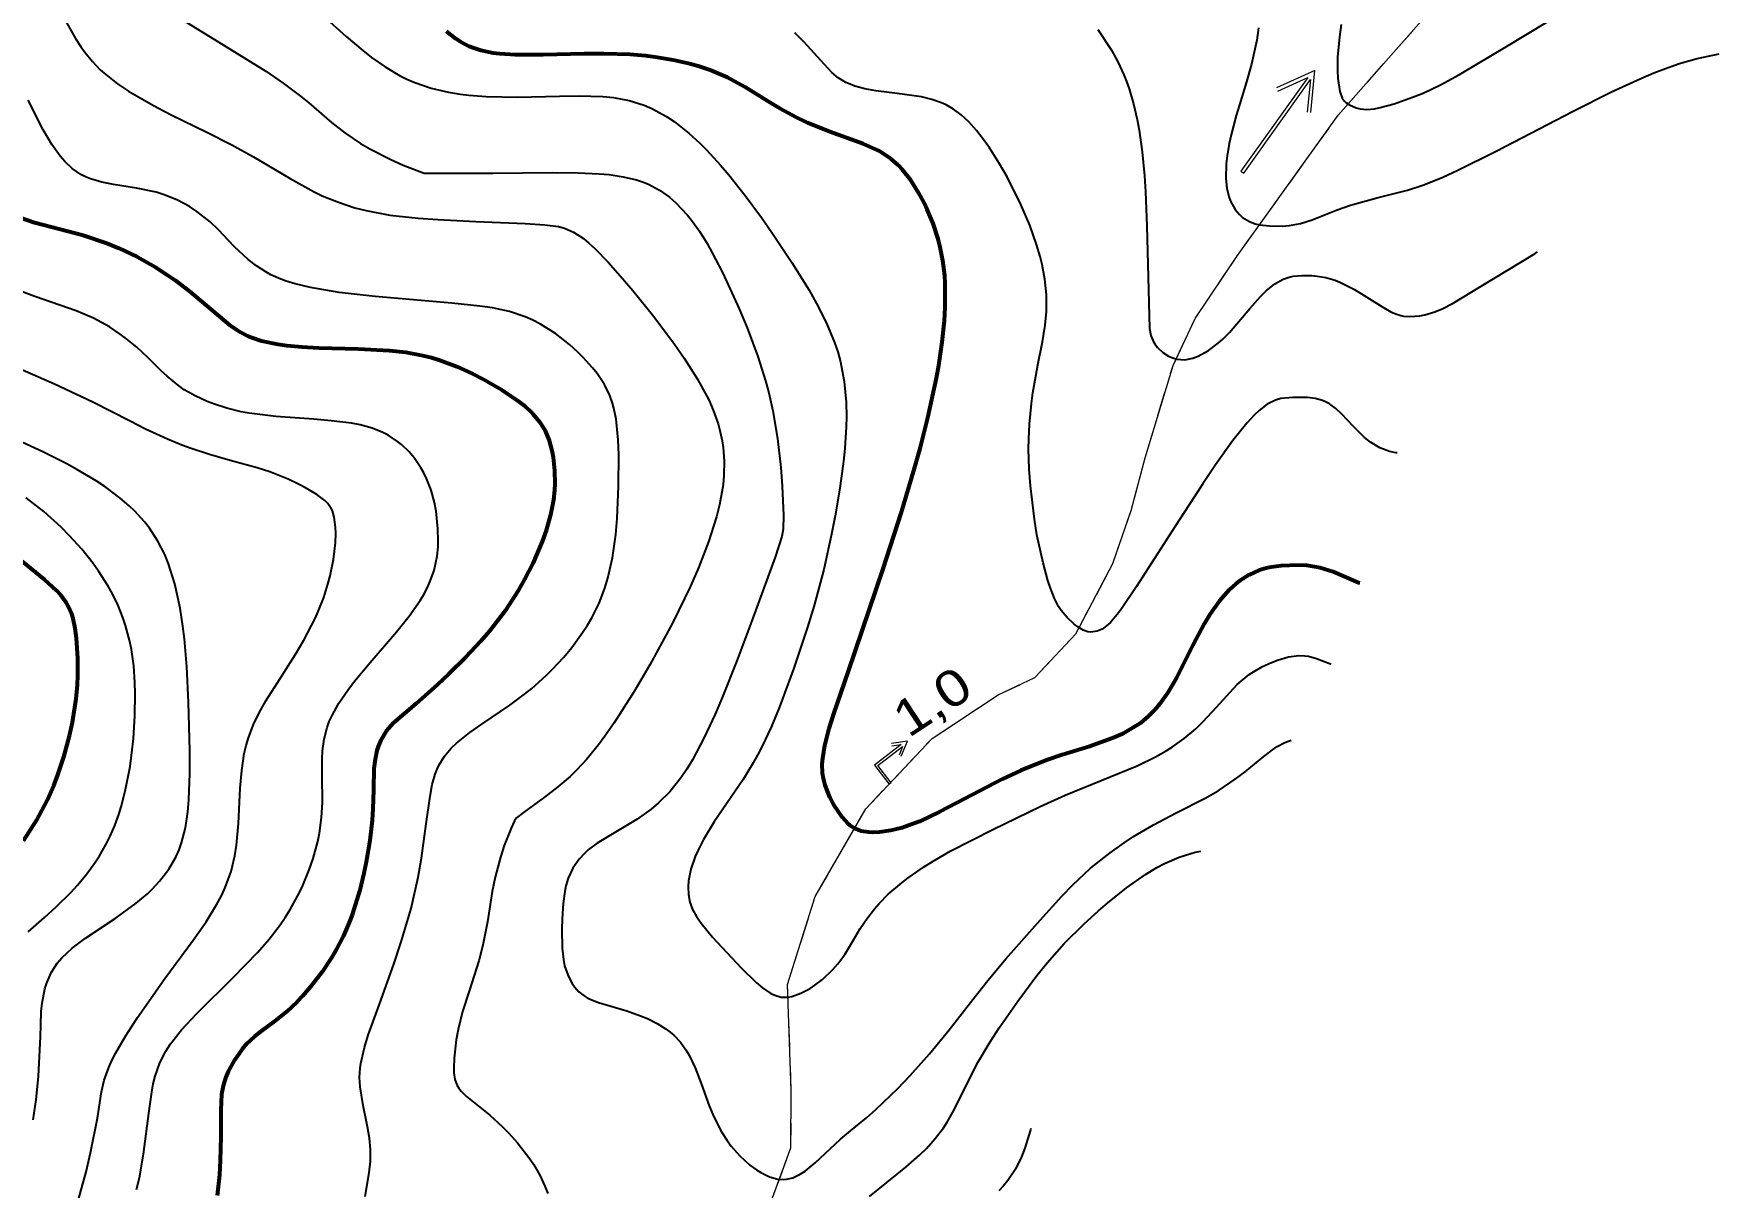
# Model space of a CAD drawing. Header units: metres. Extents: x 545098 to 555652, y 1854398 to 1862642.
# Drawn here: x 550135 to 550838, y 1855807 to 1856288 of the extents above; entities that cross this region are included whole.
import ezdxf
from ezdxf.enums import TextEntityAlignment as Align

# ---------------------------------------------------------------- set-up
doc = ezdxf.new("R2010")
doc.units = ezdxf.units.M
doc.header["$LTSCALE"] = 6.8
doc.linetypes.add('SHORT_DASHED', pattern=[2.7, 1.5, -1.2])
for name, color, linetype, lineweight in [('1', 7, 'Continuous', 25), ('2', 7, 'Continuous', 53), ('34', 7, 'Continuous', 13), ('35', 7, 'Continuous', 13), ('45', 7, 'SHORT_DASHED', 13)]:
    doc.layers.add(name, color=color, linetype=linetype, lineweight=lineweight)

msp = doc.modelspace()

# ---------------------------------------------------------------- linework, layer by layer
at = {"layer": '1'}
for points in [[(550147.93, 1856294.9), (550152.78, 1856286.29), (550155.12, 1856282.7), (550156.67, 1856280.53), (550159.8, 1856276.65), (550163.04, 1856273.26), (550165.31, 1856271.2), (550170.23, 1856267.38), (550174.86, 1856264.29), (550185.18, 1856258.32), (550192.55, 1856254.5), (550207.44, 1856247.19), (550217.87, 1856241.98), (550227, 1856236.98), (550242.21, 1856227.93), (550252.27, 1856222.32), (550255.59, 1856220.73), (550262.32, 1856217.97), (550269.22, 1856215.73), (550273.95, 1856214.51), (550283.82, 1856212.63), (550295.64, 1856211.29), (550303.71, 1856210.73), (550319.56, 1856210.03), (550340.25, 1856209.11), (550348.34, 1856208.57), (550354.06, 1856207.86), (550356.61, 1856207.21), (550360.39, 1856205.58), (550364.47, 1856202.85), (550366.74, 1856200.96), (550369.21, 1856198.68), (550374.72, 1856193.05), (550380.8, 1856186.24), (550385.06, 1856181.2), (550393.83, 1856170.31), (550402.46, 1856158.86), (550406.52, 1856153.04), (550412.08, 1856144.27), (550416.72, 1856135.56), (550418.61, 1856131.27), (550420.62, 1856125.61), (550421.4, 1856122.8), (550422.31, 1856118.59), (550422.74, 1856115.76), (550423.17, 1856110.05), (550423.05, 1856104.2), (550422.66, 1856100.19), (550421.18, 1856091.82), (550419.94, 1856086.87), (550416.65, 1856076.47), (550412.4, 1856065.52), (550409.1, 1856057.99), (550401.59, 1856042.56), (550392.1, 1856025.1), (550385.6, 1856014.06), (550377.27, 1856000.99), (550373.44, 1855995.45), (550370.78, 1855991.84), (550365.95, 1855985.85)], [(550196.21, 1856294.69), (550217.17, 1856281.87), (550232.01, 1856272.6), (550239.32, 1856267.61), (550246.47, 1856262.24), (550249.96, 1856259.39), (550259.48, 1856251.22), (550265.01, 1856246.9), (550271.58, 1856242.48), (550275.37, 1856240.25), (550284.19, 1856235.75), (550289.32, 1856233.51), (550298.04, 1856230.15), (550326.74, 1856230.15), (550351.41, 1856230.39), (550362.21, 1856230.29), (550371.05, 1856229.89), (550375.21, 1856229.51), (550381.09, 1856228.64), (550386.53, 1856227.33), (550389.09, 1856226.47), (550391.54, 1856225.47), (550396.13, 1856223.04), (550400.33, 1856220.07), (550402.96, 1856217.81), (550407.83, 1856212.66), (550409.54, 1856210.53), (550412.85, 1856205.9), (550416.06, 1856200.73), (550418.19, 1856196.94), (550422.54, 1856188.47), (550429.37, 1856173.6), (550432.69, 1856165.64), (550437.18, 1856153.69), (550440.42, 1856143.51), (550441.77, 1856138.53), (550443.48, 1856131.04), (550445.44, 1856119.5), (550446.76, 1856107.47), (550447.33, 1856099.78), (550447.87, 1856087.36), (550447.75, 1856081.73), (550447.22, 1856078.66), (550444.38, 1856070.04), (550434.74, 1856043.53), (550428.39, 1856026.78), (550422.41, 1856011.81), (550419.35, 1856004.62), (550414.69, 1855994.52), (550409.97, 1855985.56), (550407.59, 1855981.63), (550405.22, 1855978.11), (550400.48, 1855972.2), (550395.8, 1855967.55), (550392.75, 1855965.01), (550386.86, 1855960.86), (550370.24, 1855950.74), (550366.5, 1855947.94), (550364.86, 1855946.48), (550362.67, 1855944.18), (550360.01, 1855940.4), (550358.08, 1855936.13), (550357.15, 1855932.96), (550356.66, 1855930.67), (550355.96, 1855925.64), (550355.54, 1855919.31), (550355.45, 1855914.98), (550355.66, 1855907.02), (550356.14, 1855902.31), (550356.65, 1855899.7), (550357.08, 1855898.11), (550358.21, 1855895.14), (550359.76, 1855892.23), (550360.74, 1855890.83), (550362.53, 1855888.86), (550364.76, 1855887.1), (550366.07, 1855886.32), (550367.51, 1855885.62), (550370.77, 1855884.39), (550382.59, 1855880.93), (550388.31, 1855878.86), (550391.13, 1855877.65), (550395.19, 1855875.61), (550398.91, 1855873.3), (550400.6, 1855872.05), (550402.16, 1855870.73), (550404.9, 1855867.86), (550407.22, 1855864.68), (550408.6, 1855862.36), (550411.04, 1855857.19), (550413.55, 1855850.58), (550416.94, 1855841.23), (550418.82, 1855836.7), (550422.03, 1855830.48)], [(550255.91, 1856295.72), (550265.62, 1856287.03), (550272.49, 1856281.2), (550276.1, 1856278.39), (550281.77, 1856274.43), (550287.78, 1856270.9), (550290.92, 1856269.34), (550294.16, 1856267.94), (550300.95, 1856265.61), (550308.17, 1856263.86), (550313.23, 1856263.01), (550316.72, 1856262.58), (550323.99, 1856262.01), (550337.01, 1856261.83), (550354.49, 1856262.27), (550362.66, 1856262.4), (550372.51, 1856262.1), (550377.06, 1856261.63), (550383.56, 1856260.41), (550389.83, 1856258.43), (550392.92, 1856257.1), (550399.13, 1856253.7), (550402.26, 1856251.61), (550408.58, 1856246.65), (550412.87, 1856242.74), (550415.76, 1856239.87), (550421.66, 1856233.46), (550425.04, 1856229.47), (550431.89, 1856220.83), (550438.67, 1856211.61), (550443.07, 1856205.32), (550451.32, 1856192.93), (550458.54, 1856181.3), (550461.7, 1856175.74), (550465.81, 1856167.6), (550469.13, 1856159.58), (550470.47, 1856155.57), (550471.59, 1856151.52), (550473.19, 1856143.27), (550473.98, 1856134.62), (550474.1, 1856128.55), (550474, 1856124.32), (550473.42, 1856115.38), (550472.87, 1856110.04), (550471.37, 1856098.84), (550469.42, 1856087.29), (550467.93, 1856079.62), (550464.63, 1856064.87), (550460.66, 1856049.94), (550457.89, 1856040.81), (550452.14, 1856023.69), (550446.05, 1856007.15), (550442.74, 1855999.18), (550439.15, 1855991.51), (550437.23, 1855987.82), (550435.22, 1855984.24), (550431.02, 1855977.4), (550418.99, 1855959.64), (550414.53, 1855952.32), (550412.27, 1855947.93), (550411.05, 1855945.17), (550409.27, 1855939.98), (550408.3, 1855935.1), (550408.13, 1855932.77), (550408.26, 1855929.4)], [(550680.33, 1856292.07), (550679.61, 1856287.02), (550678.87, 1856278.52), (550678.83, 1856272.89), (550679.01, 1856269.52), (550679.82, 1856264.1), (550680.79, 1856261.45), (550681.62, 1856260.24), (550682.26, 1856259.6), (550683.77, 1856258.59), (550686.63, 1856257.39), (550688.3, 1856256.98), (550691.08, 1856256.71), (550694.2, 1856256.96), (550696.58, 1856257.43), (550702.41, 1856259.08), (550710.04, 1856261.73), (550714.47, 1856263.52), (550721.72, 1856266.88), (550729.64, 1856271.18), (550749.24, 1856282.96), (550766.06, 1856293.01)], [(550581.9, 1856040.79), (550580.68, 1856039.97), (550578.64, 1856039.11), (550576.03, 1856038.7), (550574.78, 1856038.84), (550572.81, 1856039.57), (550570.62, 1856040.93), (550569.11, 1856042.12), (550566.17, 1856044.83), (550563.62, 1856047.77), (550562.46, 1856049.52), (550560.8, 1856052.79), (550559.17, 1856057.06), (550558.1, 1856060.36), (550556.1, 1856067.63), (550553.53, 1856079.37), (550552.45, 1856085.8), (550550.8, 1856099.78), (550550.29, 1856106.67), (550550.04, 1856115.19), (550550.09, 1856119.28), (550550.41, 1856125.45), (550551.27, 1856134.04), (550551.88, 1856138.51), (550553.04, 1856145.46), (550553.95, 1856150.23), (550555.82, 1856159.81), (550556.93, 1856166.71), (550557.48, 1856172.47), (550557.58, 1856175.26), (550557.51, 1856179.44), (550556.84, 1856185.91), (550555.68, 1856192.07), (550554.88, 1856195.32), (550553.4, 1856200.4), (550550.52, 1856208.48), (550546.86, 1856217.05), (550541.09, 1856228.54), (550537.96, 1856234.01), (550533.7, 1856240.73), (550531.55, 1856243.79), (550528.31, 1856247.95), (550525.09, 1856251.53), (550523.49, 1856253.08), (550521.91, 1856254.47), (550518.79, 1856256.78), (550515.73, 1856258.56), (550513.72, 1856259.49), (550509.78, 1856260.89), (550505.4, 1856261.92), (550495.2, 1856263.27), (550486.4, 1856264.4), (550481.85, 1856265.26), (550477.58, 1856266.43), (550475.62, 1856267.16), (550473.84, 1856267.98), (550470.69, 1856269.91), (550468.01, 1856272.13), (550463.39, 1856277.04), (550456.52, 1856284.68), (550452.62, 1856288.68)], [(550578.94, 1856290.04), (550584.55, 1856281.44), (550587.26, 1856276.51), (550589.76, 1856271.13), (550590.9, 1856268.27), (550591.95, 1856265.28), (550593.78, 1856259.01), (550595.27, 1856252.45), (550596.1, 1856247.99), (550597.39, 1856239.02), (550598.33, 1856229.06), (550598.74, 1856222.35), (550599.28, 1856208.13), (550600.11, 1856176), (550600.5, 1856165.4), (550601.07, 1856162.43), (550602.02, 1856160.08), (550602.66, 1856158.97), (550603.82, 1856157.39), (550606.03, 1856155.31), (550608.44, 1856153.81), (550609.77, 1856153.23), (550611.88, 1856152.6), (550615.19, 1856152.33), (550618.52, 1856152.97), (550620.72, 1856153.82), (550625.01, 1856156.24), (550629.08, 1856159.24), (550631.02, 1856160.93), (550633.82, 1856163.69), (550642.22, 1856173.65), (550646.71, 1856178.69), (550649.1, 1856181.05)], [(550645.9, 1856290.67), (550645.17, 1856285.62), (550643.01, 1856275.61), (550640.93, 1856268.15), (550637.98, 1856258.6), (550636.62, 1856254.16), (550634.44, 1856246.11), (550633.63, 1856242.45), (550632.77, 1856237.28), (550632.42, 1856234.01), (550632.29, 1856227.95), (550632.68, 1856223.93), (550633.49, 1856220.44), (550634.23, 1856218.4), (550636.17, 1856214.94), (550637.96, 1856212.84), (550639.28, 1856211.68), (550642.18, 1856209.9), (550644.57, 1856209.03), (550646.33, 1856208.64), (550650.51, 1856208.17), (550655.78, 1856208.08), (550658.75, 1856208.29), (550663.45, 1856209.14), (550668.33, 1856210.71), (550678.7, 1856214.88), (550684.26, 1856216.8), (550695.83, 1856219.99), (550707.96, 1856223.05)], [(550707.96, 1856223.05), (550714.84, 1856225.29), (550722.78, 1856228.5), (550729.03, 1856231.36), (550744.94, 1856239.29), (550777.09, 1856256.01), (550793.05, 1856264.02), (550805.21, 1856269.65), (550810.63, 1856271.94), (550818.18, 1856274.79), (550821.78, 1856275.98), (550828.79, 1856277.98), (550837.98, 1856279.92)], [(550275.64, 1855818.15), (550275.72, 1855820.58), (550275.67, 1855823.02), (550275.23, 1855827.85), (550274.47, 1855832.58), (550272.65, 1855841.42), (550271.37, 1855849.24), (550271.17, 1855853.03), (550271.36, 1855856.92), (550271.63, 1855858.95), (550273.17, 1855865.61), (550274.79, 1855870.77), (550279.41, 1855883.63), (550285.45, 1855900.41), (550288.54, 1855909.64), (550292.64, 1855923.53), (550295.61, 1855936.57), (550297.02, 1855944.59), (550298.98, 1855958.82), (550300.52, 1855970.38), (550301.45, 1855975.26), (550302.69, 1855979.61), (550303.45, 1855981.61), (550304.35, 1855983.5), (550306.54, 1855987.03), (550309.35, 1855990.33), (550311.6, 1855992.49), (550317.1, 1855996.86), (550322.14, 1856000.36), (550333.8, 1856008.28), (550339.94, 1856012.85), (550342.99, 1856015.32), (550348.91, 1856020.64), (550351.44, 1856023.15), (550356.25, 1856028.36), (550359.6, 1856032.39), (550364.12, 1856038.55), (550366.12, 1856041.65), (550367.92, 1856044.73), (550370.99, 1856050.89), (550373.41, 1856057.07), (550374.7, 1856061.23), (550376.64, 1856069.69), (550378, 1856079.52), (550378.55, 1856086.19), (550379.09, 1856099.62), (550379.21, 1856112.75), (550379, 1856118.97), (550378.13, 1856127.55), (550377.21, 1856132.13), (550376.6, 1856134.29), (550375.48, 1856137.44), (550373.22, 1856142.03), (550370.17, 1856146.62), (550368.3, 1856148.98), (550364.39, 1856153.29), (550362.18, 1856155.47), (550358.61, 1856158.69), (550352.78, 1856163.23), (550346.58, 1856167.19), (550343.4, 1856168.85), (550340.2, 1856170.27), (550333.6, 1856172.45), (550326.5, 1856173.96), (550321.35, 1856174.71), (550309.66, 1856175.91), (550277.7, 1856178.71), (550262.64, 1856180.4), (550250.67, 1856182.39), (550244.27, 1856183.94), (550240.56, 1856185.11), (550238.3, 1856185.94), (550234.18, 1856187.79), (550232.06, 1856188.94), (550228.16, 1856191.42), (550224.72, 1856194.07), (550219.01, 1856199.39), (550216.66, 1856201.89), (550212.37, 1856206.53), (550208.92, 1856209.86), (550203.34, 1856214.19), (550200.2, 1856216.21), (550195.24, 1856218.89), (550190.06, 1856221.01), (550186.39, 1856222.15), (550178.15, 1856223.92), (550168.55, 1856225.44), (550163.67, 1856226.42), (550159.05, 1856227.77), (550156.91, 1856228.63), (550154.92, 1856229.62), (550151.35, 1856232.03), (550148.23, 1856234.95), (550146.34, 1856237.14), (550142.88, 1856242.04), (550139.29, 1856248.18), (550133.03, 1856260.54)], [(550649.1, 1856181.05), (550652.7, 1856184.01), (550656.24, 1856185.98), (550658.65, 1856186.78), (550660.33, 1856187.13), (550663.99, 1856187.49), (550668.14, 1856187.45), (550670.4, 1856187.23), (550674, 1856186.58), (550677.83, 1856185.45), (550679.81, 1856184.68), (550685.96, 1856181.58), (550697.26, 1856174.55), (550701.09, 1856172.36), (550702.78, 1856171.57), (550705.19, 1856170.76), (550706.39, 1856170.51), (550708.91, 1856170.31), (550713.17, 1856170.68), (550715.2, 1856171.09), (550719.37, 1856172.31), (550722.48, 1856173.56), (550727.05, 1856175.91), (550737.97, 1856182.64), (550761.2, 1856196.68), (550762.17, 1856197.28)], [(550297.96, 1856105.12), (550296.72, 1856107.33), (550293.89, 1856111.45), (550291.76, 1856113.95), (550288.64, 1856116.95), (550286.98, 1856118.29), (550283.01, 1856120.92), (550280.91, 1856122.02), (550276.42, 1856123.81), (550271.43, 1856125.16), (550267.75, 1856125.86), (550259.34, 1856126.91), (550252.04, 1856127.51), (550236.28, 1856128.69), (550225.11, 1856130.05), (550221.78, 1856130.66), (550215.8, 1856132.12), (550210.65, 1856133.78), (550207.65, 1856134.95), (550202.57, 1856137.31), (550198.1, 1856139.83), (550195.6, 1856141.53), (550190.96, 1856145.42), (550188.5, 1856147.77), (550182.99, 1856153.18), (550178.24, 1856157.55), (550173.5, 1856161.44), (550170.94, 1856163.34), (550166.88, 1856166.06), (550160.25, 1856169.71), (550152.97, 1856172.76), (550135.84, 1856178.63), (550122.47, 1856183.65)], [(550153.97, 1855802.25), (550157.13, 1855813.79), (550159.02, 1855821.71), (550161.9, 1855836.15), (550163.59, 1855847.09), (550164.73, 1855852.04), (550166.57, 1855857.3), (550167.88, 1855860.22), (550169.5, 1855863.38), (550173.57, 1855870.37), (550178.52, 1855878.04), (550190.02, 1855894.31), (550201.83, 1855910.32), (550207.14, 1855917.97), (550211.68, 1855925.31), (550213.57, 1855928.85), (550215.18, 1855932.29), (550217.59, 1855938.97), (550219.16, 1855945.52), (550219.84, 1855949.92), (550220.64, 1855959.02), (550221.41, 1855973.67), (550222.04, 1855981.05), (550223.1, 1855988.14), (550223.85, 1855991.49), (550224.78, 1855994.7), (550227.1, 1856000.72), (550229.96, 1856006.39), (550232.11, 1856010.08), (550236.81, 1856017.52), (550244.28, 1856029.32), (550247.86, 1856035.39), (550252.59, 1856044.43), (550253.92, 1856047.39), (550256.19, 1856053.15), (550257.97, 1856058.71), (550258.91, 1856062.27), (550260.28, 1856069.03), (550261.08, 1856075.93), (550261.21, 1856080.03), (550261.13, 1856082.5), (550260.58, 1856086.74), (550259.81, 1856089.28), (550259.28, 1856090.38), (550257.88, 1856092.36), (550256.65, 1856093.6), (550253.3, 1856096.1), (550248.66, 1856098.87), (550245.91, 1856100.33), (550241.35, 1856102.5), (550233.78, 1856105.53), (550228.42, 1856107.27), (550217.23, 1856110.38), (550208.62, 1856112.81), (550200.92, 1856115.34), (550197.03, 1856116.77), (550191.12, 1856119.17), (550181.96, 1856123.38), (550175.52, 1856126.67), (550159.95, 1856134.65), (550143.97, 1856142.15), (550130.61, 1856147.94)], [(550703.72, 1856113.47), (550703.14, 1856113.53), (550700.49, 1856114.1), (550696.5, 1856115.56), (550692.62, 1856117.91), (550690.12, 1856119.9), (550685.3, 1856124.6), (550680.62, 1856129.66), (550678.17, 1856131.97), (550675.52, 1856133.9), (550674.11, 1856134.68), (550672.61, 1856135.31), (550669.47, 1856136.17), (550666.25, 1856136.6), (550660.15, 1856136.65), (550655.16, 1856136.13), (550652.92, 1856135.5), (550649.5, 1856133.79), (550646.13, 1856131.21), (550644.23, 1856129.42), (550641.04, 1856125.95), (550635.23, 1856118.66), (550628.03, 1856108.57), (550622.65, 1856100.63), (550611.24, 1856083.13), (550595.06, 1856057.75), (550588.71, 1856048.44), (550586.99, 1856046.17), (550584.13, 1856042.83), (550581.9, 1856040.79)], [(550135.1, 1855835.39), (550136.36, 1855843.83), (550137.32, 1855853.63), (550138.16, 1855870.05), (550138.25, 1855874.85), (550138.47, 1855880.64), (550138.82, 1855884.08), (550139.95, 1855890.03), (550140.73, 1855892.6), (550142.69, 1855897.07), (550145.14, 1855900.82), (550147.03, 1855903.02), (550151.34, 1855906.99), (550156.92, 1855911.19), (550169.2, 1855919.39), (550178.09, 1855925.71), (550182.75, 1855929.67), (550184.88, 1855931.72), (550187.81, 1855934.9), (550191.61, 1855939.91), (550194.67, 1855945.25), (550195.92, 1855948.06), (550196.97, 1855950.96), (550198.56, 1855957.13), (550199.56, 1855963.91), (550199.97, 1855968.84), (550200.35, 1855979.88), (550200.38, 1855989.29), (550199.9, 1856009.53), (550199.12, 1856024.26), (550198.13, 1856035.93), (550197.51, 1856041.26), (550196.38, 1856048.7), (550194.16, 1856058.88), (550191.54, 1856067.18), (550189.93, 1856071.1), (550187.06, 1856076.74), (550183.55, 1856082.11), (550181.53, 1856084.71), (550177.45, 1856089.2), (550175.16, 1856091.39), (550171.39, 1856094.64), (550164.93, 1856099.44), (550161.31, 1856101.83), (550153.26, 1856106.61), (550148.8, 1856109.02), (550139.11, 1856113.87), (550128.55, 1856118.77)], [(550178.19, 1855806.35), (550179.35, 1855811.32), (550181.12, 1855821.09), (550183.41, 1855839.14), (550184.49, 1855846.95), (550185.15, 1855850.44), (550185.92, 1855853.63), (550187.85, 1855859.25), (550190.32, 1855864.13), (550192.27, 1855867.13), (550196.95, 1855873), (550203.44, 1855879.98), (550218.54, 1855894.95), (550228.69, 1855905.29), (550233.49, 1855910.79), (550238.02, 1855916.69), (550240.16, 1855919.83), (550242.2, 1855923.11), (550245.94, 1855930.01), (550247.45, 1855933.18), (550250.12, 1855939.61), (550251.79, 1855944.43), (550253.72, 1855951.51), (550254.4, 1855954.93), (550255.26, 1855961.49), (550255.63, 1855967.69), (550255.58, 1855979.06), (550255.58, 1855985.96), (550255.75, 1855989.27), (550256.39, 1855994.15), (550257.63, 1855999.03), (550258.54, 1856001.5), (550259.67, 1856004.01), (550262.56, 1856009.16), (550266.22, 1856014.54), (550269.05, 1856018.27), (550275.54, 1856026.13), (550286.55, 1856038.88), (550291.83, 1856045.45), (550296.4, 1856051.98), (550298.3, 1856055.19), (550299.89, 1856058.35), (550300.78, 1856060.42), (550302.18, 1856064.5), (550303.46, 1856070.45), (550303.86, 1856074.33), (550303.96, 1856076.88), (550303.84, 1856081.9), (550303.03, 1856089.25), (550302.34, 1856092.81), (550300.94, 1856097.96), (550299.08, 1856102.82), (550297.96, 1856105.12)], [(550133.06, 1855913.83), (550139.8, 1855919.83), (550144.69, 1855924.21), (550150.75, 1855930.16), (550153.56, 1855933.22), (550157.5, 1855937.97), (550161.09, 1855942.94), (550162.75, 1855945.52), (550165.8, 1855950.9), (550167.18, 1855953.71), (550169.08, 1855958.1), (550170.75, 1855962.7), (550171.75, 1855965.87), (550173.48, 1855972.43), (550175.46, 1855982.69), (550176.39, 1855989.71), (550176.86, 1855994.43), (550177.46, 1856003.87), (550177.63, 1856013.22), (550177.51, 1856017.84), (550177, 1856024.72), (550176.05, 1856031.52), (550175.38, 1856034.89), (550173.62, 1856041.58), (550172.5, 1856044.89), (550170.51, 1856049.83), (550168.11, 1856054.71), (550166.31, 1856057.93), (550162.27, 1856064.25), (550160.05, 1856067.33), (550155.31, 1856073.29), (550150.24, 1856078.95), (550146.72, 1856082.52), (550139.51, 1856089.09), (550132.2, 1856094.82)], [(550408.26, 1855929.4), (550408.87, 1855926.19), (550409.36, 1855924.65), (550409.98, 1855923.14), (550411.55, 1855920.22), (550413.52, 1855917.37), (550418.31, 1855911.63), (550430.28, 1855898.77), (550436.42, 1855892.73), (550439.07, 1855890.51), (550442.57, 1855888.18), (550444.32, 1855887.35), (550446.95, 1855886.63), (550449.59, 1855886.59), (550451.37, 1855886.91), (550455.05, 1855888.22), (550458.94, 1855890.25), (550460.97, 1855891.57), (550464.12, 1855894), (550468.44, 1855898.12), (550470.53, 1855900.49), (550473.41, 1855904.35), (550475.94, 1855908.53), (550479.89, 1855915.2), (550482.62, 1855919.26), (550485.79, 1855923.41), (550487.8, 1855925.7), (550491.55, 1855929.46), (550496.39, 1855933.62), (550499.29, 1855935.87), (550506.23, 1855940.72), (550510.32, 1855943.34), (550517.33, 1855947.52), (550535.17, 1855956.53), (550554.85, 1855966.12), (550565.27, 1855970.77), (550595.27, 1855982.99), (550603, 1855986.74), (550607.42, 1855989.23), (550610.09, 1855990.91), (550614.91, 1855994.37), (550619.74, 1855998.48), (550622.71, 1856001.35), (550628.35, 1856007.43), (550634.01, 1856013.79), (550637.03, 1856016.87), (550640.27, 1856019.72), (550641.99, 1856021.04), (550643.79, 1856022.25), (550647.55, 1856024.4), (550651.37, 1856026.15), (550653.85, 1856027.09), (550658.41, 1856028.42), (550662.65, 1856029.02), (550665.14, 1856028.94), (550666.75, 1856028.7), (550670.07, 1856027.79), (550675.88, 1856025.5), (550676.02, 1856025.43)], [(550422.03, 1855830.48), (550424.4, 1855826.76), (550426.08, 1855824.47), (550429.63, 1855820.39), (550433.83, 1855816.59), (550436.65, 1855814.56), (550438.49, 1855813.43), (550442, 1855811.72), (550445.53, 1855810.71), (550447.69, 1855810.54), (550449.08, 1855810.64), (550451.78, 1855811.3), (550454.8, 1855812.73), (550456.84, 1855814.04), (550461.03, 1855817.45), (550471.63, 1855827.42), (550475.84, 1855830.9), (550482.47, 1855836.32), (550486.39, 1855839.74), (550495.59, 1855848.57), (550500.71, 1855853.92), (550508.74, 1855862.97), (550516.93, 1855873.02), (550527.76, 1855886.87), (550533.02, 1855893.49), (550540.62, 1855902.62), (550554.82, 1855918.73), (550563.84, 1855928.66), (550568.46, 1855933.43), (550575.84, 1855940.32), (550584, 1855946.82), (550589.83, 1855950.91), (550593.84, 1855953.52), (550602.11, 1855958.4), (550611.59, 1855963.38), (550623.67, 1855969.57), (550629.11, 1855972.66), (550636.22, 1855977.43), (550640.33, 1855980.59), (550647.45, 1855986.42), (550651.68, 1855989.66), (550653.74, 1855991.04), (550656.89, 1855992.77), (550659.45, 1855993.77)], [(550365.95, 1855985.85), (550361.63, 1855981.19), (550358.94, 1855978.63), (550353.83, 1855974.31), (550348.26, 1855970.01), (550339.46, 1855963.63), (550336.64, 1855961.33), (550335.76, 1855960.08), (550334.34, 1855957.09), (550331.47, 1855949.81), (550329.84, 1855944.97), (550327.62, 1855936.68), (550326.47, 1855930.7), (550324.47, 1855918.04), (550322.55, 1855908.24), (550320.82, 1855901.7), (550316.8, 1855889.1), (550314.1, 1855880.54), (550312.25, 1855873.1), (550311.46, 1855868.73), (550310.59, 1855861.21), (550310.38, 1855856.94), (550310.45, 1855855), (550310.9, 1855852.28), (550311.86, 1855849.78), (550312.58, 1855848.6), (550313.48, 1855847.46), (550315.76, 1855845.21), (550325.49, 1855837.38), (550330.61, 1855832.69), (550333.2, 1855830.07), (550336.99, 1855825.87), (550342.12, 1855819.21), (550343.62, 1855816.94), (550346.24, 1855812.37), (550348.39, 1855807.77), (550349.58, 1855804.69)], [(550483.71, 1855803.42), (550498.85, 1855815.66), (550504.73, 1855820.85), (550507.42, 1855823.52), (550511.16, 1855827.7), (550514.54, 1855832.17), (550516.1, 1855834.54), (550519, 1855839.59), (550524.45, 1855850.61), (550528.86, 1855859.29), (550534, 1855868), (550537.75, 1855873.74), (550545.58, 1855884.92), (550553.51, 1855895.6), (550557.76, 1855900.87), (550564.92, 1855908.9), (550573.25, 1855917.13), (550579.17, 1855922.51), (550583.15, 1855925.92), (550590.85, 1855932.1), (550598.72, 1855937.69), (550603.57, 1855940.63), (550606.68, 1855942.29), (550612.76, 1855944.93), (550619.54, 1855946.99), (550621.84, 1855947.47)], [(550551.04, 1855831.84), (550550.89, 1855831.27), (550548.47, 1855823.59), (550547.04, 1855819.97), (550544.53, 1855814.85), (550541.45, 1855810.15), (550539.65, 1855807.97), (550537.66, 1855805.91)], [(550273.52, 1855803.47), (550275.15, 1855813.28), (550275.64, 1855818.15)]]:
    msp.add_lwpolyline(points, dxfattribs=at)
at = {"layer": '2'}
for points in [[(550575.46, 1855991.13), (550563.99, 1855987.58), (550557.51, 1855985.4), (550546.81, 1855981.13), (550539.06, 1855977.47), (550523.37, 1855969.29), (550512.88, 1855963.79), (550504.53, 1855959.87), (550500.01, 1855958.1), (550497.35, 1855957.22), (550492.63, 1855956.03), (550487.92, 1855955.37), (550485.1, 1855955.28), (550483.37, 1855955.37), (550480.31, 1855955.86), (550477.46, 1855956.93), (550475.78, 1855958.04), (550474.69, 1855958.99), (550472.48, 1855961.5), (550468.89, 1855966.83), (550467.21, 1855970), (550465.22, 1855975.03), (550464.42, 1855978.44), (550464.19, 1855980.17), (550464.06, 1855983.74), (550464.21, 1855986.23), (550465.06, 1855991.57), (550466.92, 1855998.65), (550468.86, 1856004.73), (550474.96, 1856022.55), (550489.41, 1856065.11), (550496.88, 1856088.31), (550502.51, 1856107.15), (550504.92, 1856115.84), (550508.05, 1856128.05), (550511.66, 1856144.71), (550512.58, 1856149.87), (550514.03, 1856159.61), (550514.96, 1856168.58), (550515.29, 1856174.12), (550515.31, 1856184.13), (550515.1, 1856187.51), (550514.36, 1856193.71), (550513.25, 1856199.29), (550512.35, 1856202.73), (550510.22, 1856209.1), (550507.79, 1856215.01), (550506.47, 1856217.81), (550504.36, 1856221.78), (550500.9, 1856227.22), (550497.5, 1856231.5), (550495.64, 1856233.44), (550492.6, 1856236.1), (550489.2, 1856238.45), (550487.34, 1856239.52), (550481.13, 1856242.33), (550467.2, 1856247.28), (550457.89, 1856251.08), (550453.27, 1856253.28), (550446.28, 1856257.08), (550441.54, 1856259.95), (550431.9, 1856265.92), (550424.59, 1856269.94), (550417.24, 1856273.08), (550412.25, 1856274.72), (550408.86, 1856275.65), (550401.83, 1856277.21), (550394.35, 1856278.46), (550390.35, 1856278.97), (550383.91, 1856279.54), (550373, 1856279.93), (550364.78, 1856279.86), (550347.64, 1856279.42), (550336.02, 1856279.4), (550329.6, 1856279.81), (550326.78, 1856280.17), (550321.75, 1856281.23), (550318.75, 1856282.21), (550316.86, 1856282.99), (550313.23, 1856284.89), (550311.24, 1856286.17), (550307.37, 1856289.11)], [(550129.69, 1856211.62), (550135.64, 1856209.53), (550155.87, 1856204.22), (550165.74, 1856200.89), (550170.79, 1856198.82), (550178.43, 1856195.17), (550186.05, 1856190.88), (550191.01, 1856187.72), (550194.22, 1856185.52), (550200.32, 1856180.96), (550217.09, 1856166.78), (550221.54, 1856163.79), (550224.39, 1856162.34), (550226.29, 1856161.55), (550230.28, 1856160.27), (550237.05, 1856158.82), (550240.86, 1856158.27), (550247.12, 1856157.68), (550254.11, 1856157.34), (550270.59, 1856156.91), (550283.57, 1856156.23), (550290.48, 1856155.42), (550297.53, 1856154.1), (550301.08, 1856153.2), (550304.62, 1856152.12), (550311.63, 1856149.51), (550318.38, 1856146.45), (550322.65, 1856144.26), (550330.44, 1856139.76), (550336.96, 1856135.38), (550339.73, 1856133.2), (550343.3, 1856129.87), (550346.21, 1856126.38), (550347.41, 1856124.55), (550348.46, 1856122.64), (550350.12, 1856118.65), (550351.28, 1856114.5), (550351.82, 1856111.69), (550352.42, 1856106.09), (550352.53, 1856100.65), (550352.41, 1856097.96), (550351.99, 1856093.91), (550350.81, 1856087.67), (550348.94, 1856081.08), (550347.34, 1856076.56), (550343.43, 1856067.42), (550339.97, 1856060.68), (550337.43, 1856056.26), (550331.78, 1856047.62), (550325.3, 1856039.16), (550321.63, 1856034.88), (550315.44, 1856028.27), (550308.42, 1856021.38), (550303.58, 1856016.88), (550294.62, 1856008.93), (550285.21, 1856000.82), (550282.18, 1855997.42), (550279.99, 1855993.74), (550278.94, 1855991.14), (550278.4, 1855989.38), (550277.62, 1855985.85), (550277.15, 1855981.93), (550276.9, 1855973.02), (550276.74, 1855965.15), (550276.44, 1855960.37), (550275.48, 1855951.91), (550273.96, 1855943.06), (550272.97, 1855938.34), (550271.21, 1855931.19), (550268.03, 1855920.9), (550266.84, 1855917.75), (550264.29, 1855911.9), (550261.54, 1855906.58), (550259.6, 1855903.29), (550255.51, 1855897.17), (550250.66, 1855890.87), (550247.34, 1855887.05), (550245.11, 1855884.69)], [(550131.06, 1855951.79), (550136.47, 1855960.17), (550141.08, 1855968.92), (550143.69, 1855974.87), (550145.24, 1855978.85), (550147.9, 1855986.79), (550150.24, 1855995.52), (550151.43, 1856001.06), (550153.03, 1856010.91), (550153.61, 1856016.96), (550153.77, 1856020.61), (550153.67, 1856027.94), (550153.12, 1856036.23), (550152.56, 1856040.44), (550151.71, 1856044.42), (550151.16, 1856046.27), (550149.74, 1856049.61), (550148.85, 1856051.16), (550146.63, 1856054.16), (550144.77, 1856056.18), (550139.99, 1856060.58), (550130.15, 1856068.52)], [(550688.2, 1856059.13), (550687.6, 1856059.38), (550677.07, 1856063.91), (550671.65, 1856065.59), (550666.1, 1856066.5), (550662.41, 1856066.72), (550655.39, 1856066.46), (550651.15, 1856065.87), (550649.14, 1856065.45), (550646.23, 1856064.59), (550641.99, 1856062.72), (550638.26, 1856060.36), (550636.4, 1856058.92), (550633.64, 1856056.42), (550629.6, 1856051.85), (550625.72, 1856046.33), (550623.23, 1856042.22), (550618.47, 1856033.35), (550611.69, 1856019.77), (550608.12, 1856013.57), (550604.68, 1856008.71), (550602.82, 1856006.53), (550599.86, 1856003.53), (550596.64, 1856000.87), (550594.92, 1855999.66), (550589.28, 1855996.43), (550585.08, 1855994.55), (550575.46, 1855991.13)], [(550245.11, 1855884.69), (550240.68, 1855880.49), (550235.85, 1855876.59), (550229.97, 1855872.27), (550227.39, 1855870.23), (550224.07, 1855867.07), (550222.19, 1855864.89), (550219, 1855860.34), (550216.42, 1855855.58), (550215.39, 1855853.17), (550214.24, 1855849.6), (550213.62, 1855846.15), (550213.32, 1855839.46), (550213.25, 1855828.49), (550213.06, 1855818.48), (550212.73, 1855812.56), (550211.79, 1855803.93)]]:
    msp.add_lwpolyline(points, dxfattribs=at)
at = {"layer": '34'}
for p, q in [((550499.52, 1855993.3), (550492.84, 1855992.39)), ((550496.96, 1855987.06), (550499.52, 1855993.3)), ((550492.7, 1855975.99), (550491.9, 1855975.37))]:
    msp.add_line(p, q, dxfattribs=at)
for points in [[(550439.3, 1855791.97), (550450.99, 1855823.79), (550451.14, 1855847.69), (550449.52, 1855891.81), (550461.12, 1855928.5), (550482.19, 1855965.13), (550509.79, 1855994.45), (550537.43, 1856012.58), (550552.63, 1856019.84), (550569.79, 1856038.11), (550585.13, 1856067.42), (550592.85, 1856089.43), (550598.67, 1856111.46), (550610.28, 1856149.98), (550619.45, 1856169.49), (550637.09, 1856195.77), (550679.14, 1856254.33), (550721.12, 1856301.85), (550749.72, 1856331.09), (550770.88, 1856354.98), (550789.89, 1856393.33), (550799.52, 1856417.17), (550807.24, 1856449.93)], [(550492.97, 1855991.4), (550496.96, 1855991.94), (550485.78, 1855983.28), (550491.9, 1855975.37)], [(550492.7, 1855975.99), (550487.18, 1855983.1), (550497.54, 1855991.13), (550496.04, 1855987.44)]]:
    msp.add_lwpolyline(points, dxfattribs=at)
at = {"layer": '35'}
for p, q in [((550653.96, 1856264.28), (550666.51, 1856269.96)), ((550667.51, 1856269.22), (550666.15, 1856255.54))]:
    msp.add_line(p, q, dxfattribs=at)
for points in [[(550667.64, 1856255.39), (550669.38, 1856272.9), (550653.34, 1856265.65)], [(550666.51, 1856269.96), (550638.56, 1856231), (550639.78, 1856230.12), (550667.51, 1856269.22)]]:
    msp.add_lwpolyline(points, dxfattribs=at)
at = {"layer": '45'}
msp.add_lwpolyline([(550439.3, 1855791.97), (550450.99, 1855823.79), (550451.14, 1855847.69), (550449.52, 1855891.81), (550461.12, 1855928.5), (550482.19, 1855965.13), (550509.79, 1855994.45), (550537.43, 1856012.58), (550552.63, 1856019.84), (550569.79, 1856038.11), (550585.13, 1856067.42), (550592.85, 1856089.43), (550598.67, 1856111.46), (550610.28, 1856149.98), (550619.45, 1856169.49), (550637.09, 1856195.77), (550679.14, 1856254.33), (550721.12, 1856301.85)], dxfattribs=at)

# ---------------------------------------------------------------- texts
at = {"layer": '34', "width": 1.2}
msp.add_text('1,0', height=15, rotation=33.262, dxfattribs=at).set_placement((550513.96, 1856003.61), align=Align.CENTER)

doc.saveas('drawing.dxf')
